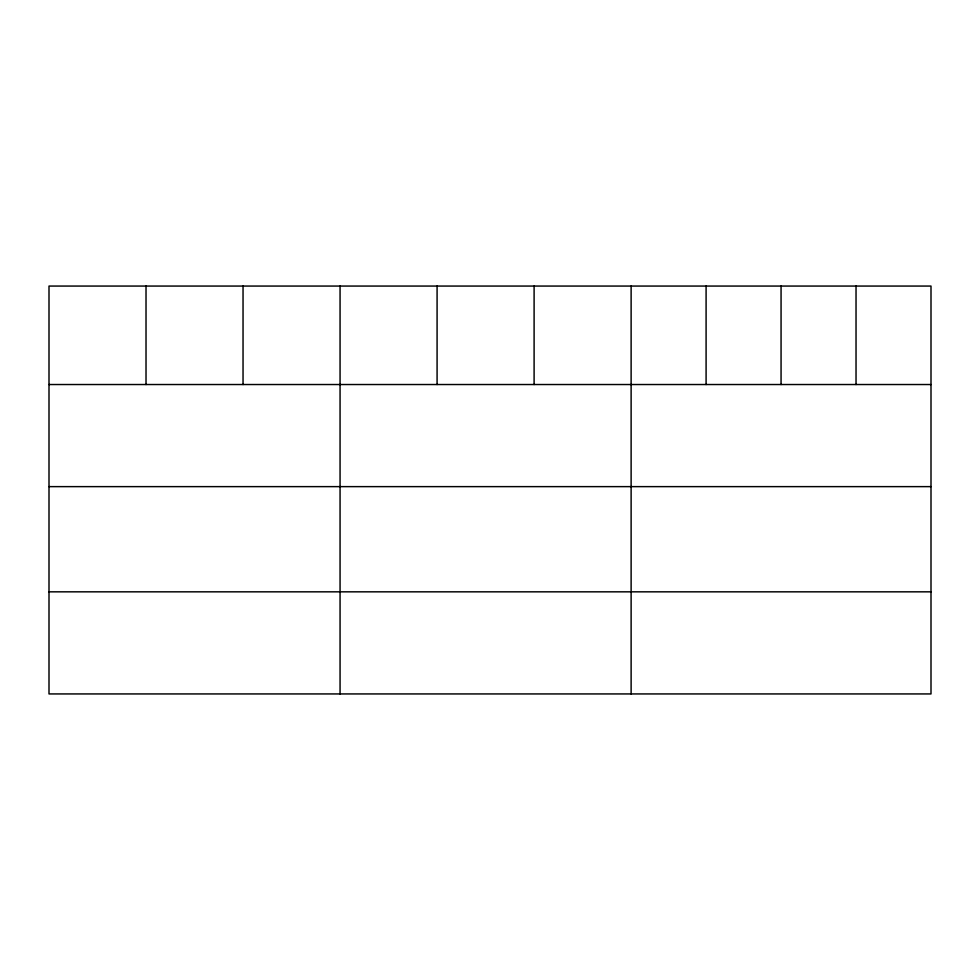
<?xml version="1.0" encoding="UTF-8"?>
<svg xmlns="http://www.w3.org/2000/svg" width="980" height="980" viewBox="0 0 980 980"><rect width="100%" height="100%" fill="white"/><g stroke="black" fill="none" stroke-linecap="round" stroke-linejoin="round"><path stroke-width="1.47" d="M931 384.527L931 693.938L49 693.938L49 286.062L931 286.062L931 384.527L49 384.527M49 486.631L931 486.631M49 591.834L931 591.834M856.03 286.062L856.03 384.527M781.06 286.062L781.06 384.527M706.09 286.062L706.09 384.527M631.12 286.062L631.12 693.938M534.1 286.062L534.1 384.527M437.08 286.062L437.08 384.527M340.06 286.062L340.06 693.938M243.04 286.062L243.04 384.527M146.02 286.062L146.02 384.527"/></g></svg>
